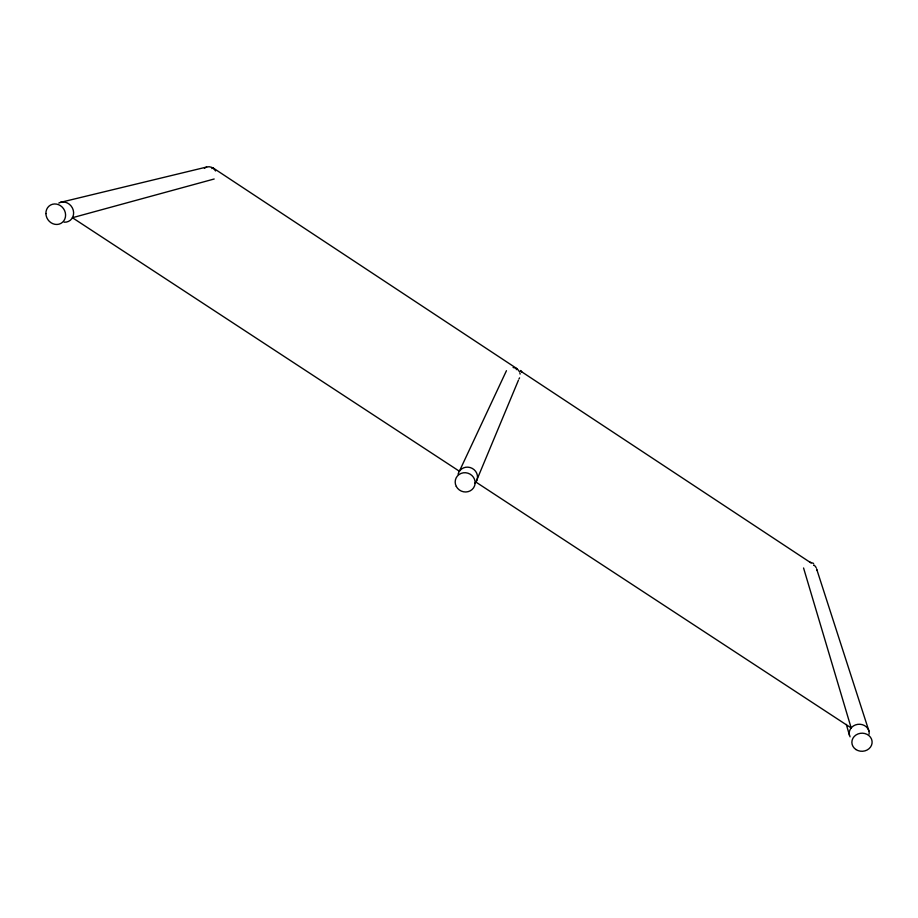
<?xml version="1.0" encoding="UTF-8"?>
<svg xmlns="http://www.w3.org/2000/svg" width="918" height="918" viewBox="0 0 918 918"><rect width="100%" height="100%" fill="white"/><g stroke="black" fill="none" stroke-linecap="round" stroke-linejoin="round"><path stroke-width="1.38" d="M518.406 380.281L475.949 482.099L851.17 727.94L803.56 567.978M506.449 370.7L459.379 471.244L72.43 217.715L214.181 178.999M516.306 369.679L516.845 368.588L213.194 167.994M60.324 202.396L206.63 167.042M809.791 562.103L813.612 563.411M520.437 370.964L811.11 562.986M520.747 370.482L521.929 372.203M816.882 569.757L868.933 731.038M846.304 724.405L849.506 735.364M458.071 474.25A9.914 9.444 23.8 0 1 472.242 468.387A9.914 9.444 23.8 0 1 474.893 483.373M850.057 736.833A9.995 8.95 -2 0 1 857.733 724.348A9.995 8.95 -2 0 1 869.139 734.148M513.105 367.521A7.493 7.287 23.9 0 1 519.37 371.652M519.852 372.846A7.493 7.287 23.9 0 1 520.116 374.096M519.565 377.849A7.493 7.287 23.9 0 1 518.957 378.962M58.809 203.039A10.396 9.432 57.3 0 1 73.222 210.084A10.396 9.432 57.3 0 1 64.145 222.202M816.171 567.714A7.551 6.988 -5.1 0 0 813.704 564.926A7.413 2.146 -56 0 1 813.784 565.454M816.595 568.862A7.551 6.988 -5.1 0 1 816.802 570.067M204.404 168.235A7.792 7.264 61.3 0 1 215.569 170.966M211.863 168.568A7.585 1.641 -57.1 0 1 213.492 168.568M855.955 749.547A10.132 9.054 -1.9 0 0 872.054 743.201A10.132 9.054 -1.9 0 0 857.974 733.952A10.132 9.054 -1.9 0 0 855.955 749.547M45.9 213.561A10.546 9.547 57.2 0 0 60.898 223.407A10.546 9.547 57.2 0 0 60.45 205.678A10.546 9.547 57.2 0 0 45.9 213.561M456.292 486.437A10.052 9.559 23.8 0 0 473.55 487.86A10.052 9.559 23.8 0 0 465.633 472.736A10.052 9.559 23.8 0 0 456.292 486.437"/></g></svg>
